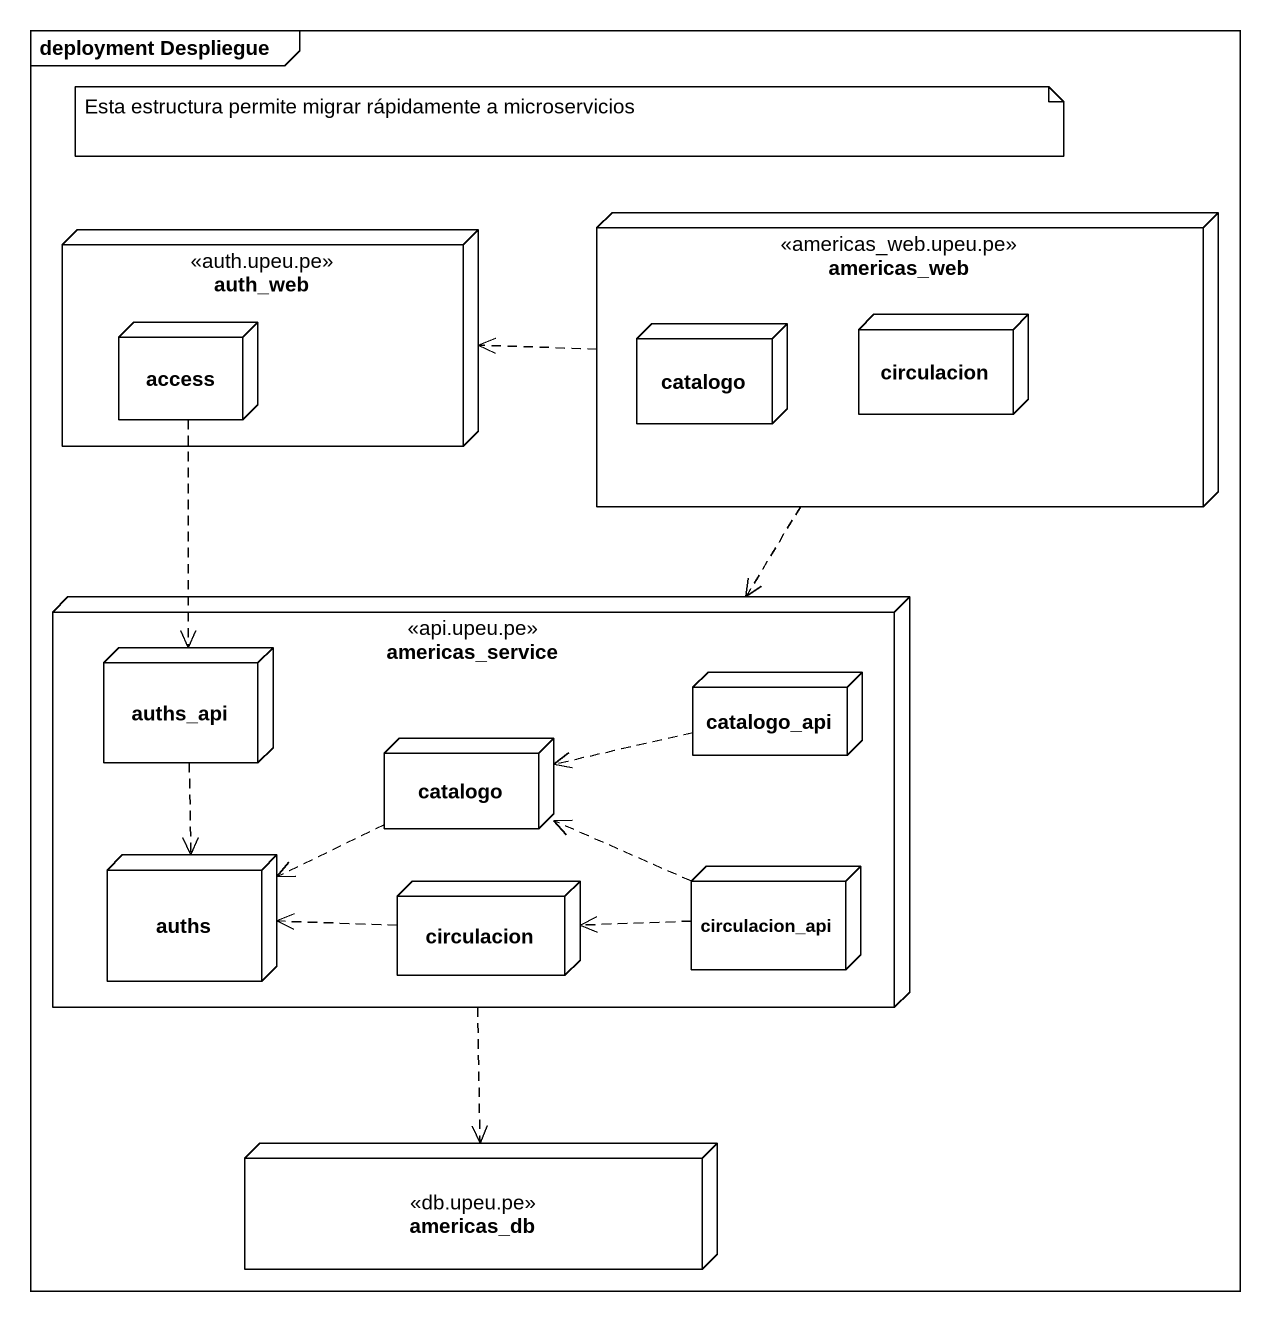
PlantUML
@startuml
mainframe deployment Despliegue
node auth_web <<auth.upeu.pe>> {
  node access
}
node americas_web <<americas_web.upeu.pe>> {
  node catalogo
  node circulacion
}
node americas_service <<api.upeu.pe>> {
  node auths_api
  node catalogo_api
  node "catalogo" as catalogo_2
  node auths
  node circulacion_api
  node "circulacion" as circulacion_2
}
node americas_db <<db.upeu.pe>>
americas_web .left.> auth_web
americas_web ..> americas_service
access ..> auths_api
americas_service ..> americas_db
auths_api ..> auths
catalogo_api .left.> catalogo_2
catalogo_2 .left.> auths
circulacion_api .left.> catalogo_2
circulacion_api .left.> circulacion_2
circulacion_2 .left.> auths
note as N1
  Esta estructura permite migrar rápidamente a microservicios
end note
@enduml
